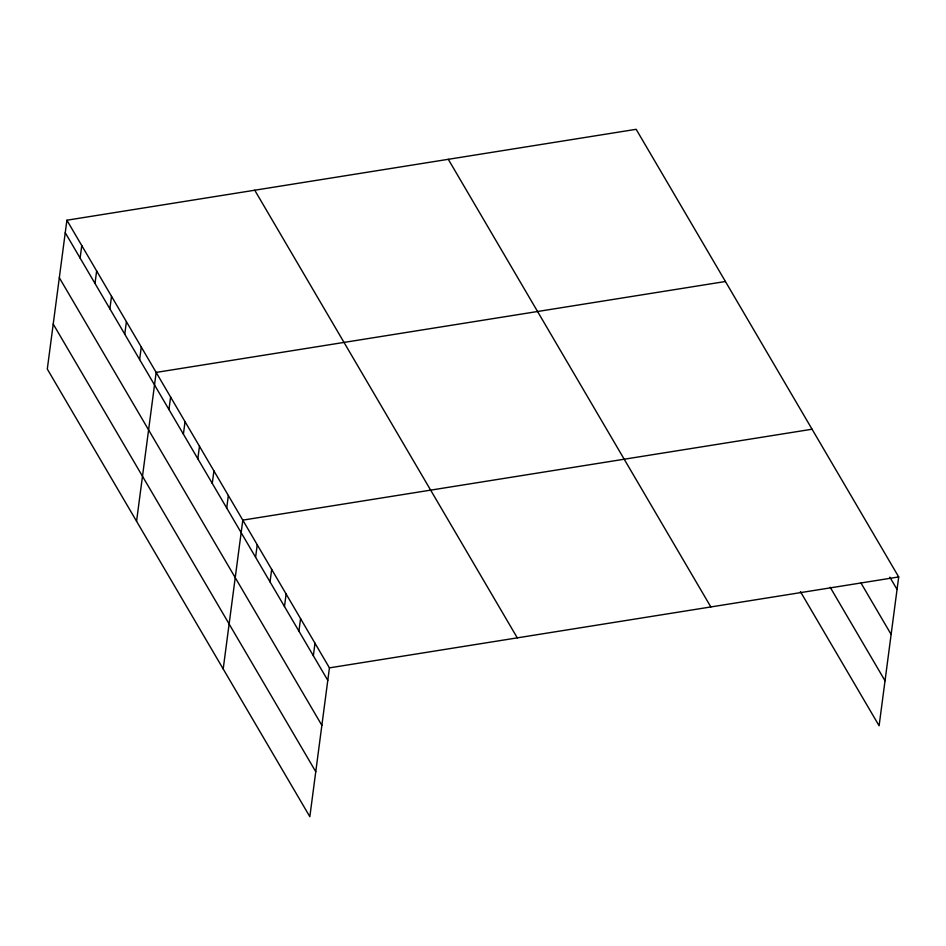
<?xml version="1.0" encoding="UTF-8"?>
<svg xmlns="http://www.w3.org/2000/svg" width="946" height="946" viewBox="0 0 946 946"><rect width="100%" height="100%" fill="white"/><g stroke="black" fill="none" stroke-linecap="round" stroke-linejoin="round"><path stroke-width="1.42" d="M66.894 220.217L47.3 369.058L309.839 816.694L329.433 667.864L66.894 220.217L636.161 129.306L898.7 576.942L879.106 725.783L800.411 591.605M80.126 258.092L81.77 245.582M95.002 283.457L96.646 270.946M109.878 308.822L111.522 296.323M124.754 334.186L126.409 321.687M139.63 359.551L141.285 347.052M136.567 521.258L156.161 372.417L725.428 281.506M168.956 409.547L170.599 397.036M183.394 434.167L185.038 421.656M197.832 458.786L199.476 446.276M212.271 483.406L213.914 470.895M226.709 508.026L228.353 495.515M223.197 668.976L242.803 520.134L812.058 429.224M255.586 557.265L257.241 544.766M270.036 581.885L271.679 569.386M284.474 606.504L286.118 594.005M298.912 631.124L300.556 618.625M313.351 655.744L314.994 643.245M329.433 667.864L898.7 576.942M889.831 577.143L897.056 589.453M860.813 582.736L891.132 634.435M830.162 587.23L885.03 680.789M448.298 159.306L710.848 606.954M254.746 190.217L517.296 637.864M65.25 232.728L327.789 680.363M59.326 277.71L321.865 725.357M53.224 324.064L315.763 771.711"/></g></svg>
